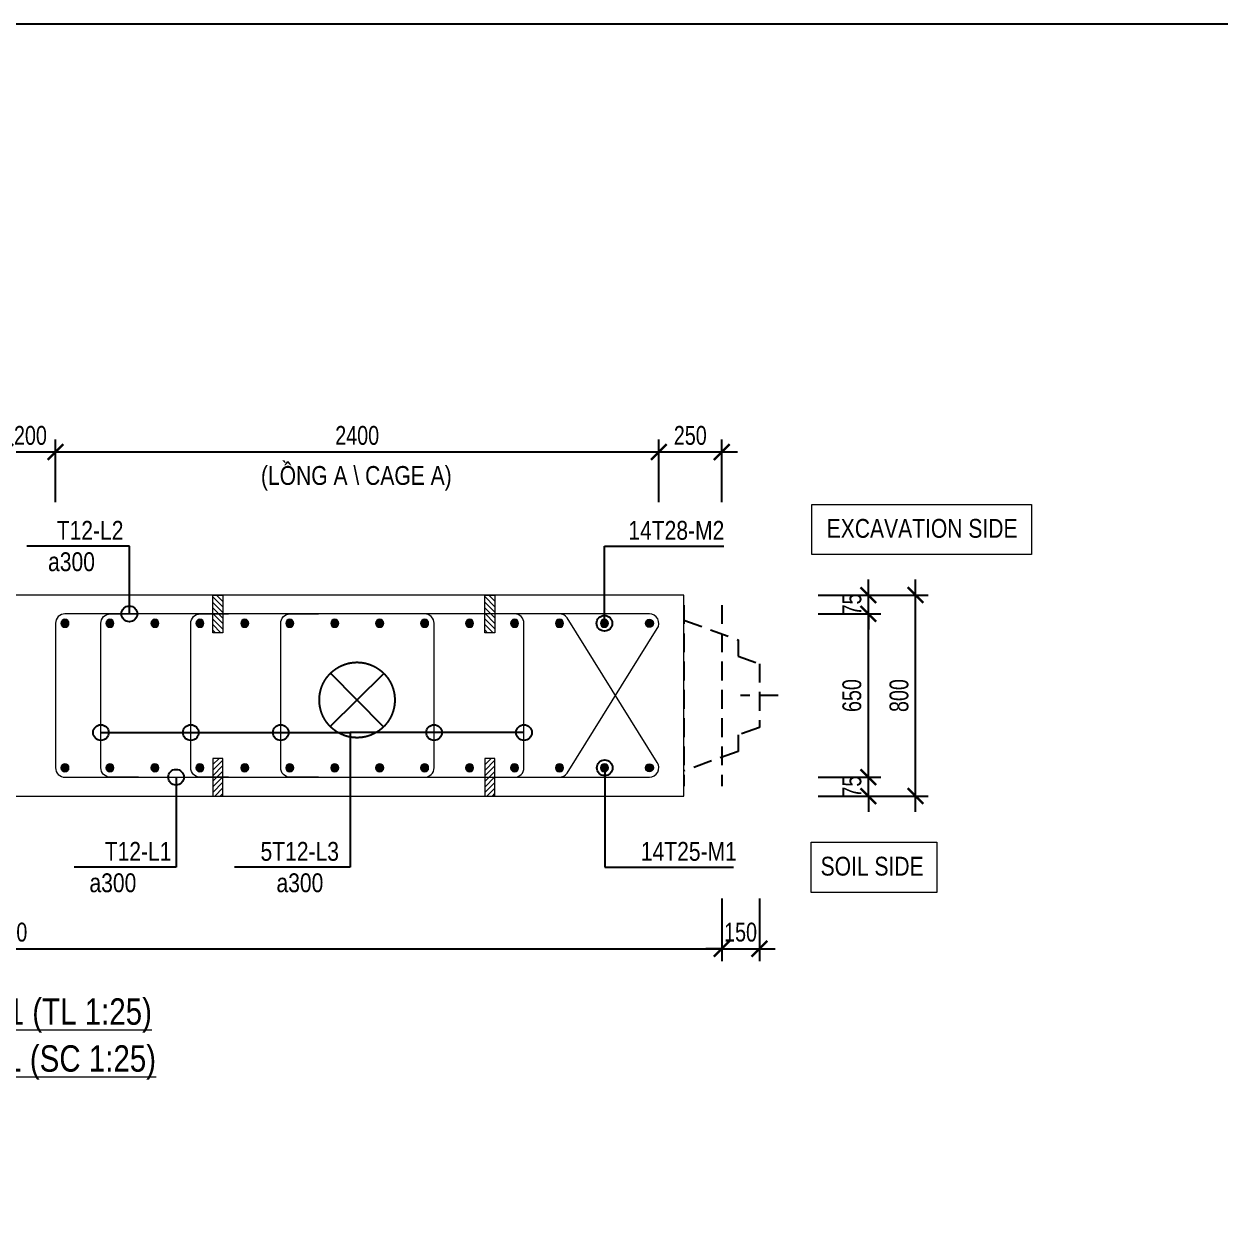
# Model space of a CAD drawing. Header units: millimetres. Extents: x 2746337 to 7547699, y -363432 to 15720.
# Drawn here: x 3861220 to 3880256, y -9815 to 9128 of the extents above; entities that cross this region are included whole.
import ezdxf
from ezdxf.enums import TextEntityAlignment as Align

# ---------------------------------------------------------------- set-up
doc = ezdxf.new("R2010")
doc.units = ezdxf.units.MM
doc.header["$LTSCALE"] = 1200
doc.header["$PDMODE"] = 3
doc.linetypes.add('CENTER', pattern=[2, 1.25, -0.25, 0.25, -0.25])
doc.linetypes.add('HIDDEN', pattern=[0.375, 0.25, -0.125])
for name, color, linetype, lineweight in [('5', 5, 'Continuous', 13), ('BOUND', 3, 'Continuous', 20), ('CWS', 8, 'HIDDEN', 9), ('ENOTE', 2, 'Continuous', 15), ('GRID', 74, 'CENTER', 15), ('K-THUOC', 1, 'Continuous', 18), ('LEADER', 8, 'Continuous', 9), ('MCT', 6, 'Continuous', 20), ('TEXTEN', 3, 'Continuous', 13), ('TEXTMA', 2, 'Continuous', 13), ('TEXTVN', 2, 'Continuous', 20), ('TIE', 4, 'Continuous', 13)]:
    doc.layers.add(name, color=color, linetype=linetype, lineweight=lineweight)
doc.layers.add('CDC.04.HIDDEN', color=8, linetype='HIDDEN')
doc.layers.add('MIE', color=5, linetype='HIDDEN')
doc.styles.add('DB_Arial', font='arial.ttf', dxfattribs={"width": 0.8})
doc.styles.add('SMTEXT', font='arial.ttf', dxfattribs={"width": 0.75})
doc.dimstyles.new('BSV25', dxfattribs={"dimtxt": 300, "dimasz": 250, "dimexe": 200, "dimexo": 0, "dimgap": 108, "dimtad": 1, "dimdec": 0, "dimlfac": 0.25, "dimdsep": 46, "dimtxsty": 'SMTEXT', "dimblk": 'ARCHTICK', "dimcen": 100, "dimdle": 250, "dimclrd": 256, "dimclre": 256, "dimclrt": 2, "dimadec": 0, "dimazin": 0, "dimtfac": 1, "dimtdec": 0, "dimtix": 1, "dimtmove": 2, "dimatfit": 3, "dimfxl": 800, "dimfxlon": 1, "dimtolj": 1, "dimtzin": 0, "dimarcsym": 0})

# ---------------------------------------------------------------- blocks, each defined once
blk = doc.blocks.new('cws800')
at = {"layer": 'CDC.04.HIDDEN'}
for p, q in [((-600, 1440), (-600, -1440)), ((0, 1440), (0, -1440))]:
    blk.add_line(p, q, dxfattribs=at)
for points in [[(0, 1200), (-860, 888), (-860, 627), (-1200, 507), (-1200, -507), (-860, -627), (-860, -888), (0, -1200)], [(-1500, 0), (-900, 0)]]:
    blk.add_lwpolyline(points, dxfattribs=at)
blk = doc.blocks.new('mct1')
at = {"lineweight": 9}
h = blk.add_hatch(color=256, dxfattribs=at)
h.dxf.hatch_style = 1
h.paths.add_polyline_path([(-16, 0, 1), (16, 0, 1)])
blk.add_circle((0, 0), 16, dxfattribs=at)
blk = doc.blocks.new('_ArchTick')
at = {"color": 0, "linetype": 'ByBlock', "const_width": 0.15}
blk.add_lwpolyline([(-0.5, -0.5), (0.5, 0.5)], dxfattribs=at)
blk = doc.blocks.new('*D2748')
at = {"layer": 'Defpoints', "color": 0, "transparency": 16777216}
for p in [(3871724, 38), (3875408, 38), (3871724, -3162)]:
    blk.add_point(p, dxfattribs=at)
at = {"layer": 'K-THUOC', "lineweight": -2, "transparency": 16777216}
for p, q in [((3875408, -3412), (3875408, 288)), ((3874608, 38), (3875608, 38)), ((3874608, -3162), (3875608, -3162))]:
    blk.add_line(p, q, dxfattribs=at)
at = {"layer": 'K-THUOC', "lineweight": -2, "transparency": 16777216, "xscale": 250, "yscale": 250, "zscale": 250}
for p, rotation in [((3875408, 38), 90), ((3875408, -3162), 270)]:
    blk.add_blockref('_ArchTick', p, dxfattribs=dict(at, rotation=rotation))
at = {"layer": 'K-THUOC', "color": 2, "transparency": 16777216, "insert": (3875147, -1562), "char_height": 300, "attachment_point": 5, "rotation": 90, "style": 'SMTEXT'}
blk.add_mtext('\\A1;800', dxfattribs=at)
blk = doc.blocks.new('*D2749')
at = {"layer": 'Defpoints', "color": 0, "transparency": 16777216}
for p in [(3871724, -2862), (3874658, -2862), (3871724, -3162)]:
    blk.add_point(p, dxfattribs=at)
at = {"layer": 'K-THUOC', "lineweight": -2, "transparency": 16777216}
for p, q in [((3874658, -2862), (3874658, -2612)), ((3873858, -2862), (3874858, -2862)), ((3874658, -3162), (3874658, -2862)), ((3873858, -3162), (3874858, -3162)), ((3874658, -3162), (3874658, -3412))]:
    blk.add_line(p, q, dxfattribs=at)
at = {"layer": 'K-THUOC', "lineweight": -2, "transparency": 16777216, "xscale": 250, "yscale": 250, "zscale": 250}
for p, rotation in [((3874658, -2862), 270), ((3874658, -3162), 90)]:
    blk.add_blockref('_ArchTick', p, dxfattribs=dict(at, rotation=rotation))
at = {"layer": 'K-THUOC', "color": 2, "transparency": 16777216, "insert": (3874398, -3012), "char_height": 300, "attachment_point": 5, "rotation": 90, "style": 'SMTEXT'}
blk.add_mtext('\\A1;75', dxfattribs=at)
blk = doc.blocks.new('*D2750')
at = {"layer": 'Defpoints', "color": 0, "transparency": 16777216}
for p in [(3871724, -262), (3874658, -262), (3871724, -2862)]:
    blk.add_point(p, dxfattribs=at)
at = {"layer": 'K-THUOC', "lineweight": -2, "transparency": 16777216}
for p, q in [((3874658, -3112), (3874658, -12)), ((3873858, -262), (3874858, -262)), ((3873858, -2862), (3874858, -2862))]:
    blk.add_line(p, q, dxfattribs=at)
at = {"layer": 'K-THUOC', "lineweight": -2, "transparency": 16777216, "xscale": 250, "yscale": 250, "zscale": 250}
for p, rotation in [((3874658, -262), 90), ((3874658, -2862), 270)]:
    blk.add_blockref('_ArchTick', p, dxfattribs=dict(at, rotation=rotation))
at = {"layer": 'K-THUOC', "color": 2, "transparency": 16777216, "insert": (3874397, -1562), "char_height": 300, "attachment_point": 5, "rotation": 90, "style": 'SMTEXT'}
blk.add_mtext('\\A1;650', dxfattribs=at)
blk = doc.blocks.new('*D2751')
at = {"layer": 'Defpoints', "color": 0, "transparency": 16777216}
for p in [(3871724, 38), (3874658, 38), (3871724, -262)]:
    blk.add_point(p, dxfattribs=at)
at = {"layer": 'K-THUOC', "lineweight": -2, "transparency": 16777216}
for p, q in [((3874658, 38), (3874658, 288)), ((3873858, 38), (3874858, 38)), ((3874658, -262), (3874658, 38)), ((3873858, -262), (3874858, -262)), ((3874658, -262), (3874658, -512))]:
    blk.add_line(p, q, dxfattribs=at)
at = {"layer": 'K-THUOC', "lineweight": -2, "transparency": 16777216, "xscale": 250, "yscale": 250, "zscale": 250}
for p, rotation in [((3874658, 38), 270), ((3874658, -262), 90)]:
    blk.add_blockref('_ArchTick', p, dxfattribs=dict(at, rotation=rotation))
at = {"layer": 'K-THUOC', "color": 2, "transparency": 16777216, "insert": (3874398, -112), "char_height": 300, "attachment_point": 5, "rotation": 90, "style": 'SMTEXT'}
blk.add_mtext('\\A1;75', dxfattribs=at)
blk = doc.blocks.new('sp')
at = {"layer": '5', "lineweight": 20}
h = blk.add_hatch(dxfattribs=at)
h.set_pattern_fill('ANSI31', color=256, scale=500)
h.set_pattern_definition([(45, (0, 0), (-44.194, 44.194), [])])
h.paths.add_polyline_path([(80, 300), (-80, 300), (-80, -300), (80, -300)])
blk.add_lwpolyline([(-80, -300), (80, -300), (80, 300), (-80, 300)], close=True, dxfattribs=at)
blk = doc.blocks.new('tremie')
at = {"layer": 'MIE', "color": 74, "ltscale": 1000}
for p, q in [((424, -424), (-424, 424)), ((424, 424), (-424, -424))]:
    blk.add_line(p, q, dxfattribs=at)
at = {"layer": 'MIE', "ltscale": 500}
blk.add_circle((0, 0), 600, dxfattribs=at)
blk = doc.blocks.new('*D2755')
at = {"layer": 'Defpoints', "color": 0, "transparency": 16777216}
for p in [(3861723, 2315), (3860923, -412), (3861723, -412)]:
    blk.add_point(p, dxfattribs=at)
at = {"layer": 'K-THUOC', "lineweight": -2, "transparency": 16777216}
for p, q in [((3860923, 1515), (3860923, 2515)), ((3861723, 1515), (3861723, 2515)), ((3860673, 2315), (3861973, 2315))]:
    blk.add_line(p, q, dxfattribs=at)
at = {"layer": 'K-THUOC', "lineweight": -2, "transparency": 16777216, "xscale": 250, "yscale": 250, "zscale": 250, "rotation": 180}
blk.add_blockref('_ArchTick', (3860923, 2315), dxfattribs=at)
at = {"layer": 'K-THUOC', "lineweight": -2, "transparency": 16777216, "xscale": 250, "yscale": 250, "zscale": 250}
blk.add_blockref('_ArchTick', (3861723, 2315), dxfattribs=at)
at = {"layer": 'K-THUOC', "color": 2, "transparency": 16777216, "insert": (3861323, 2577), "char_height": 300, "attachment_point": 5, "style": 'SMTEXT'}
blk.add_mtext('\\A1;200', dxfattribs=at)
blk = doc.blocks.new('*D2756')
at = {"layer": 'Defpoints', "color": 0, "transparency": 16777216}
for p in [(3871324, 2315), (3861723, -412), (3871324, -412)]:
    blk.add_point(p, dxfattribs=at)
at = {"layer": 'K-THUOC', "lineweight": -2, "transparency": 16777216}
for p, q in [((3861723, 1515), (3861723, 2515)), ((3871324, 1515), (3871324, 2515)), ((3861473, 2315), (3871574, 2315))]:
    blk.add_line(p, q, dxfattribs=at)
at = {"layer": 'K-THUOC', "lineweight": -2, "transparency": 16777216, "xscale": 250, "yscale": 250, "zscale": 250, "rotation": 180}
blk.add_blockref('_ArchTick', (3861723, 2315), dxfattribs=at)
at = {"layer": 'K-THUOC', "lineweight": -2, "transparency": 16777216, "xscale": 250, "yscale": 250, "zscale": 250}
blk.add_blockref('_ArchTick', (3871324, 2315), dxfattribs=at)
at = {"layer": 'K-THUOC', "color": 2, "transparency": 16777216, "insert": (3866523, 2577), "char_height": 300, "attachment_point": 5, "style": 'SMTEXT'}
blk.add_mtext('\\A1;2400', dxfattribs=at)
blk = doc.blocks.new('*D2757')
at = {"layer": 'Defpoints', "color": 0, "transparency": 16777216}
for p in [(3872324, 2315), (3872324, -122), (3871324, -412)]:
    blk.add_point(p, dxfattribs=at)
at = {"layer": 'K-THUOC', "lineweight": -2, "transparency": 16777216}
for p, q in [((3871324, 1515), (3871324, 2515)), ((3872324, 1515), (3872324, 2515)), ((3871074, 2315), (3872574, 2315))]:
    blk.add_line(p, q, dxfattribs=at)
at = {"layer": 'K-THUOC', "lineweight": -2, "transparency": 16777216, "xscale": 250, "yscale": 250, "zscale": 250, "rotation": 180}
blk.add_blockref('_ArchTick', (3871324, 2315), dxfattribs=at)
at = {"layer": 'K-THUOC', "lineweight": -2, "transparency": 16777216, "xscale": 250, "yscale": 250, "zscale": 250}
blk.add_blockref('_ArchTick', (3872324, 2315), dxfattribs=at)
at = {"layer": 'K-THUOC', "color": 2, "transparency": 16777216, "insert": (3871824, 2577), "char_height": 300, "attachment_point": 5, "style": 'SMTEXT'}
blk.add_mtext('\\A1;250', dxfattribs=at)
blk = doc.blocks.new('*D2758')
at = {"layer": 'Defpoints', "color": 0, "transparency": 16777216}
for p in [(3872324, -3002), (3849524, -5207), (3872324, -5591)]:
    blk.add_point(p, dxfattribs=at)
at = {"layer": 'K-THUOC', "lineweight": -2, "transparency": 16777216}
for p, q in [((3872324, -4791), (3872324, -5791)), ((3849524, -5207), (3849524, -5791)), ((3849274, -5591), (3872574, -5591))]:
    blk.add_line(p, q, dxfattribs=at)
at = {"layer": 'K-THUOC', "lineweight": -2, "transparency": 16777216, "xscale": 250, "yscale": 250, "zscale": 250, "rotation": 180}
blk.add_blockref('_ArchTick', (3849524, -5591), dxfattribs=at)
at = {"layer": 'K-THUOC', "lineweight": -2, "transparency": 16777216, "xscale": 250, "yscale": 250, "zscale": 250}
blk.add_blockref('_ArchTick', (3872324, -5591), dxfattribs=at)
at = {"layer": 'K-THUOC', "color": 2, "transparency": 16777216, "insert": (3860924, -5329), "char_height": 300, "attachment_point": 5, "style": 'SMTEXT'}
blk.add_mtext('\\A1;5700', dxfattribs=at)
blk = doc.blocks.new('*D2759')
at = {"layer": 'Defpoints', "color": 0, "transparency": 16777216}
for p in [(3872924, -2069), (3872324, -3002), (3872924, -5591)]:
    blk.add_point(p, dxfattribs=at)
at = {"layer": 'K-THUOC', "lineweight": -2, "transparency": 16777216}
for p, q in [((3872324, -4791), (3872324, -5791)), ((3872924, -4791), (3872924, -5791)), ((3872324, -5591), (3872074, -5591)), ((3872324, -5591), (3872924, -5591)), ((3872924, -5591), (3873174, -5591))]:
    blk.add_line(p, q, dxfattribs=at)
at = {"layer": 'K-THUOC', "lineweight": -2, "transparency": 16777216, "xscale": 250, "yscale": 250, "zscale": 250}
blk.add_blockref('_ArchTick', (3872324, -5591), dxfattribs=at)
at = {"layer": 'K-THUOC', "lineweight": -2, "transparency": 16777216, "xscale": 250, "yscale": 250, "zscale": 250, "rotation": 180}
blk.add_blockref('_ArchTick', (3872924, -5591), dxfattribs=at)
at = {"layer": 'K-THUOC', "color": 2, "transparency": 16777216, "insert": (3872624, -5329), "char_height": 300, "attachment_point": 5, "style": 'SMTEXT'}
blk.add_mtext('\\A1;150', dxfattribs=at)

msp = doc.modelspace()

# ---------------------------------------------------------------- linework, layer by layer
msp.add_lwpolyline([(3756790.5, 9128.3), (3917981.9, 9128.3), (3917981.9, -68024), (3756790.5, -68024)], close=True)
at = {"layer": 'BOUND'}
msp.add_lwpolyline([(3871724, 38.2), (3848924, 38.2), (3848924, -3161.8), (3871724, -3161.8)], close=True, dxfattribs=at)
at = {"layer": 'ENOTE'}
for points in [[(3873756, 1480.7), (3877256, 1480.7), (3877256, 680.7), (3873756, 680.7)], [(3873745.4, -3895.8), (3875745.4, -3895.8), (3875745.4, -4695.8), (3873745.4, -4695.8)]]:
    msp.add_lwpolyline(points, close=True, dxfattribs=at)
at = {"layer": 'TIE'}
for points in [[(3869740.7, -2861.8, 0.2467092), (3869864.3, -2796.9), (3871297.5, -496.9, 0.6042234), (3871174, -261.8), (3861872.7, -261.8, 0.4142136), (3861722.7, -411.8), (3861722.7, -2711.8, 0.4142136), (3861872.7, -2861.8), (3871174, -2861.8, 0.6042234), (3871297.5, -2626.7), (3869864.3, -326.7, 0.2467092), (3869740.7, -261.8)], [(3863044.4, -2861.8), (3862594.4, -2861.8, -0.4142136), (3862444.4, -2711.8), (3862444.4, -411.8, -0.4142136), (3862594.4, -261.8), (3863044.4, -261.8)], [(3864475.3, -2861.8), (3864025.3, -2861.8, -0.4142136), (3863875.3, -2711.8), (3863875.3, -411.8, -0.4142136), (3864025.3, -261.8), (3864475.3, -261.8)], [(3865906.3, -2861.8), (3865456.3, -2861.8, -0.4142136), (3865306.3, -2711.8), (3865306.3, -411.8, -0.4142136), (3865456.3, -261.8), (3865906.3, -261.8)], [(3867596.6, -2861.8, 0.4142136), (3867746.6, -2711.8), (3867746.6, -411.8, 0.4142136), (3867596.6, -261.8)], [(3869027.5, -2861.8, 0.4142136), (3869177.5, -2711.8), (3869177.5, -411.8, 0.4142136), (3869027.5, -261.8)]]:
    msp.add_lwpolyline(points, format="xyb", dxfattribs=at)

# ---------------------------------------------------------------- block references
at = {"layer": 'CWS', "xscale": -1}
msp.add_blockref('cws800', (3871724, -1561.8), dxfattribs=at)
at = {"layer": 'ENOTE', "xscale": -1}
for p in [(3864306.1, -261.8), (3868633.8, -261.8)]:
    msp.add_blockref('sp', p, dxfattribs=at)
at = {"layer": 'ENOTE', "rotation": 180}
for p in [(3864306.1, -2861.8), (3868633.8, -2861.8)]:
    msp.add_blockref('sp', p, dxfattribs=at)
at = {"layer": 'GRID', "rotation": 269.6724061558663}
msp.add_blockref('tremie', (3866521.4, -1632.7), dxfattribs=at)
at = {"layer": 'MCT', "yscale": 4, "zscale": 4, "rotation": 180}
for p, xscale in [((3861872.7, -411.8), -4), ((3862588.2, -411.8), -4), ((3863303.7, -411.8), -4), ((3864019.2, -411.8), -4), ((3864734.6, -411.8), -4), ((3865450.1, -411.8), -4), ((3866165.6, -411.8), -4), ((3866881.1, -411.8), -4), ((3867596.6, -411.8), -4), ((3868312, -411.8), -4), ((3869027.5, -411.8), -4), ((3869743, -411.8), -4), ((3870458.5, -411.8), -4), ((3871174, -411.8), 4), ((3861872.7, -2711.8), -4), ((3862588.2, -2711.8), -4), ((3863303.7, -2711.8), -4), ((3864019.2, -2711.8), -4), ((3864734.6, -2711.8), -4), ((3865450.1, -2711.8), -4), ((3866165.6, -2711.8), -4), ((3866881.1, -2711.8), -4), ((3867596.6, -2711.8), -4), ((3868312, -2711.8), -4), ((3869027.5, -2711.8), -4), ((3869743, -2711.8), -4), ((3870458.5, -2711.8), -4), ((3871174, -2711.8), 4)]:
    msp.add_blockref('mct1', p, dxfattribs=dict(at, xscale=xscale))

# ---------------------------------------------------------------- texts
at = {"layer": 'TEXTEN', "style": 'DB_Arial', "width": 0.8}
for s, p in [('T12-L2', (3862803.8, 918.2)), ('T12-L1', (3863567.6, -4191.8)), ('5T12-L3', (3866233.4, -4191.8)), ('a300', (3865984.5, -4691.8))]:
    msp.add_text(s, height=300, dxfattribs=at).set_placement(p, align=Align.RIGHT)
for p in [(3861603.8, 418.2), (3862262.5, -4691.8)]:
    msp.add_text('a300', height=300, dxfattribs=at).set_placement(p)
at = {"layer": 'TEXTMA', "style": 'DB_Arial', "width": 0.8}
for s, p in [('14T28-M2', (3870838.3, 918.2)), ('14T25-M1', (3871037.3, -4191.8))]:
    msp.add_text(s, height=300, dxfattribs=at).set_placement(p)
at = {"layer": 'TEXTVN', "style": 'DB_Arial', "width": 0.8}
msp.add_text('(LỒNG A \\ CAGE A)', height=300, rotation=360, dxfattribs=at).set_placement((3864991.4, 1791.2))
msp.add_text('EXCAVATION SIDE', height=300, dxfattribs=at).set_placement((3873995.2, 949.1))
msp.add_text('SOIL SIDE', height=300, dxfattribs=at).set_placement((3875537.6, -4427.5), align=Align.RIGHT)
for s, p in [('%%UMẶT CẮT 1 (TL 1:25)', (3861014, -6590.5)), ('%%USECTION 1 (SC 1:25)', (3861014, -7390.5))]:
    msp.add_text(s, height=420, rotation=360, dxfattribs=at).set_placement(p, align=Align.MIDDLE)

# ---------------------------------------------------------------- dimensions: what is measured, and where the dimension line sits
at = {"layer": 'K-THUOC'}
for base, p1, p2, picture, middle in [((3861722.7, 2315.4), (3860922.7, -411.8), (3861722.7, -411.8), '*D2755', (3861322.7, 2576.6)), ((3871324, 2315.4), (3861722.7, -411.8), (3871324, -411.8), '*D2756', (3866523.3, 2576.6)), ((3872324, 2315.4), (3871324, -411.8), (3872324, -121.6), '*D2757', (3871824, 2576.6)), ((3872924, -5590.5), (3872324, -3002), (3872924, -2069), '*D2759', (3872624, -5329.3)), ((3872324, -5590.5), (3849524, -5206.7), (3872324, -3002), '*D2758', (3860924, -5329.3))]:
    dim = msp.add_linear_dim(base=base, p1=p1, p2=p2, dimstyle='BSV25', dxfattribs=at)
    dim.commit()
    dim.dimension.update_dxf_attribs({"geometry": picture, "text_midpoint": middle})
for base, p1, p2, picture, middle in [((3875408.4, 38.2), (3871724, -3161.8), (3871724, 38.2), '*D2748', (3875147.2, -1561.8)), ((3874658.4, 38.2), (3871724, -261.8), (3871724, 38.2), '*D2751', (3874397.9, -111.8)), ((3874658.4, -261.8), (3871724, -2861.8), (3871724, -261.8), '*D2750', (3874397.2, -1561.8)), ((3874658.4, -2861.8), (3871724, -3161.8), (3871724, -2861.8), '*D2749', (3874397.9, -3011.8))]:
    dim = msp.add_linear_dim(base=base, p1=p1, p2=p2, angle=90, dimstyle='BSV25', dxfattribs=at)
    dim.commit()
    dim.dimension.update_dxf_attribs({"geometry": picture, "text_midpoint": middle})

# ---------------------------------------------------------------- leaders
at = {"layer": 'LEADER'}
for points in [[(3862897.2, -261.8), (3862897.2, 818.2), (3861266.4, 818.2)], [(3870458.5, -411.8), (3870458.5, 818.2), (3872358.5, 818.2)], [(3862444.4, -2151.2), (3866411.9, -2151.2), (3866411.9, -4291.8), (3864568.5, -4291.8)], [(3863875.3, -2151.2), (3866411.9, -2151.2), (3866411.9, -4291.8), (3864568.5, -4291.8)], [(3865306.3, -2151.2), (3866411.9, -2151.2), (3866411.9, -4291.8), (3864568.5, -4291.8)], [(3869177.5, -2151.2), (3866411.9, -2151.2), (3866411.9, -4291.8), (3864568.5, -4291.8)], [(3867746.6, -2151.2), (3866411.9, -2151.2), (3866411.9, -4291.8), (3864568.5, -4291.8)], [(3870462.5, -2711.8), (3870462.5, -4291.8), (3872513.7, -4291.8)], [(3863640.4, -2861.8), (3863640.4, -4291.8), (3862021.1, -4291.8)]]:
    msp.add_leader(points, dimstyle='BSV25', override={"dimldrblk": 'Origin'}, dxfattribs=at)

doc.saveas('drawing.dxf')
